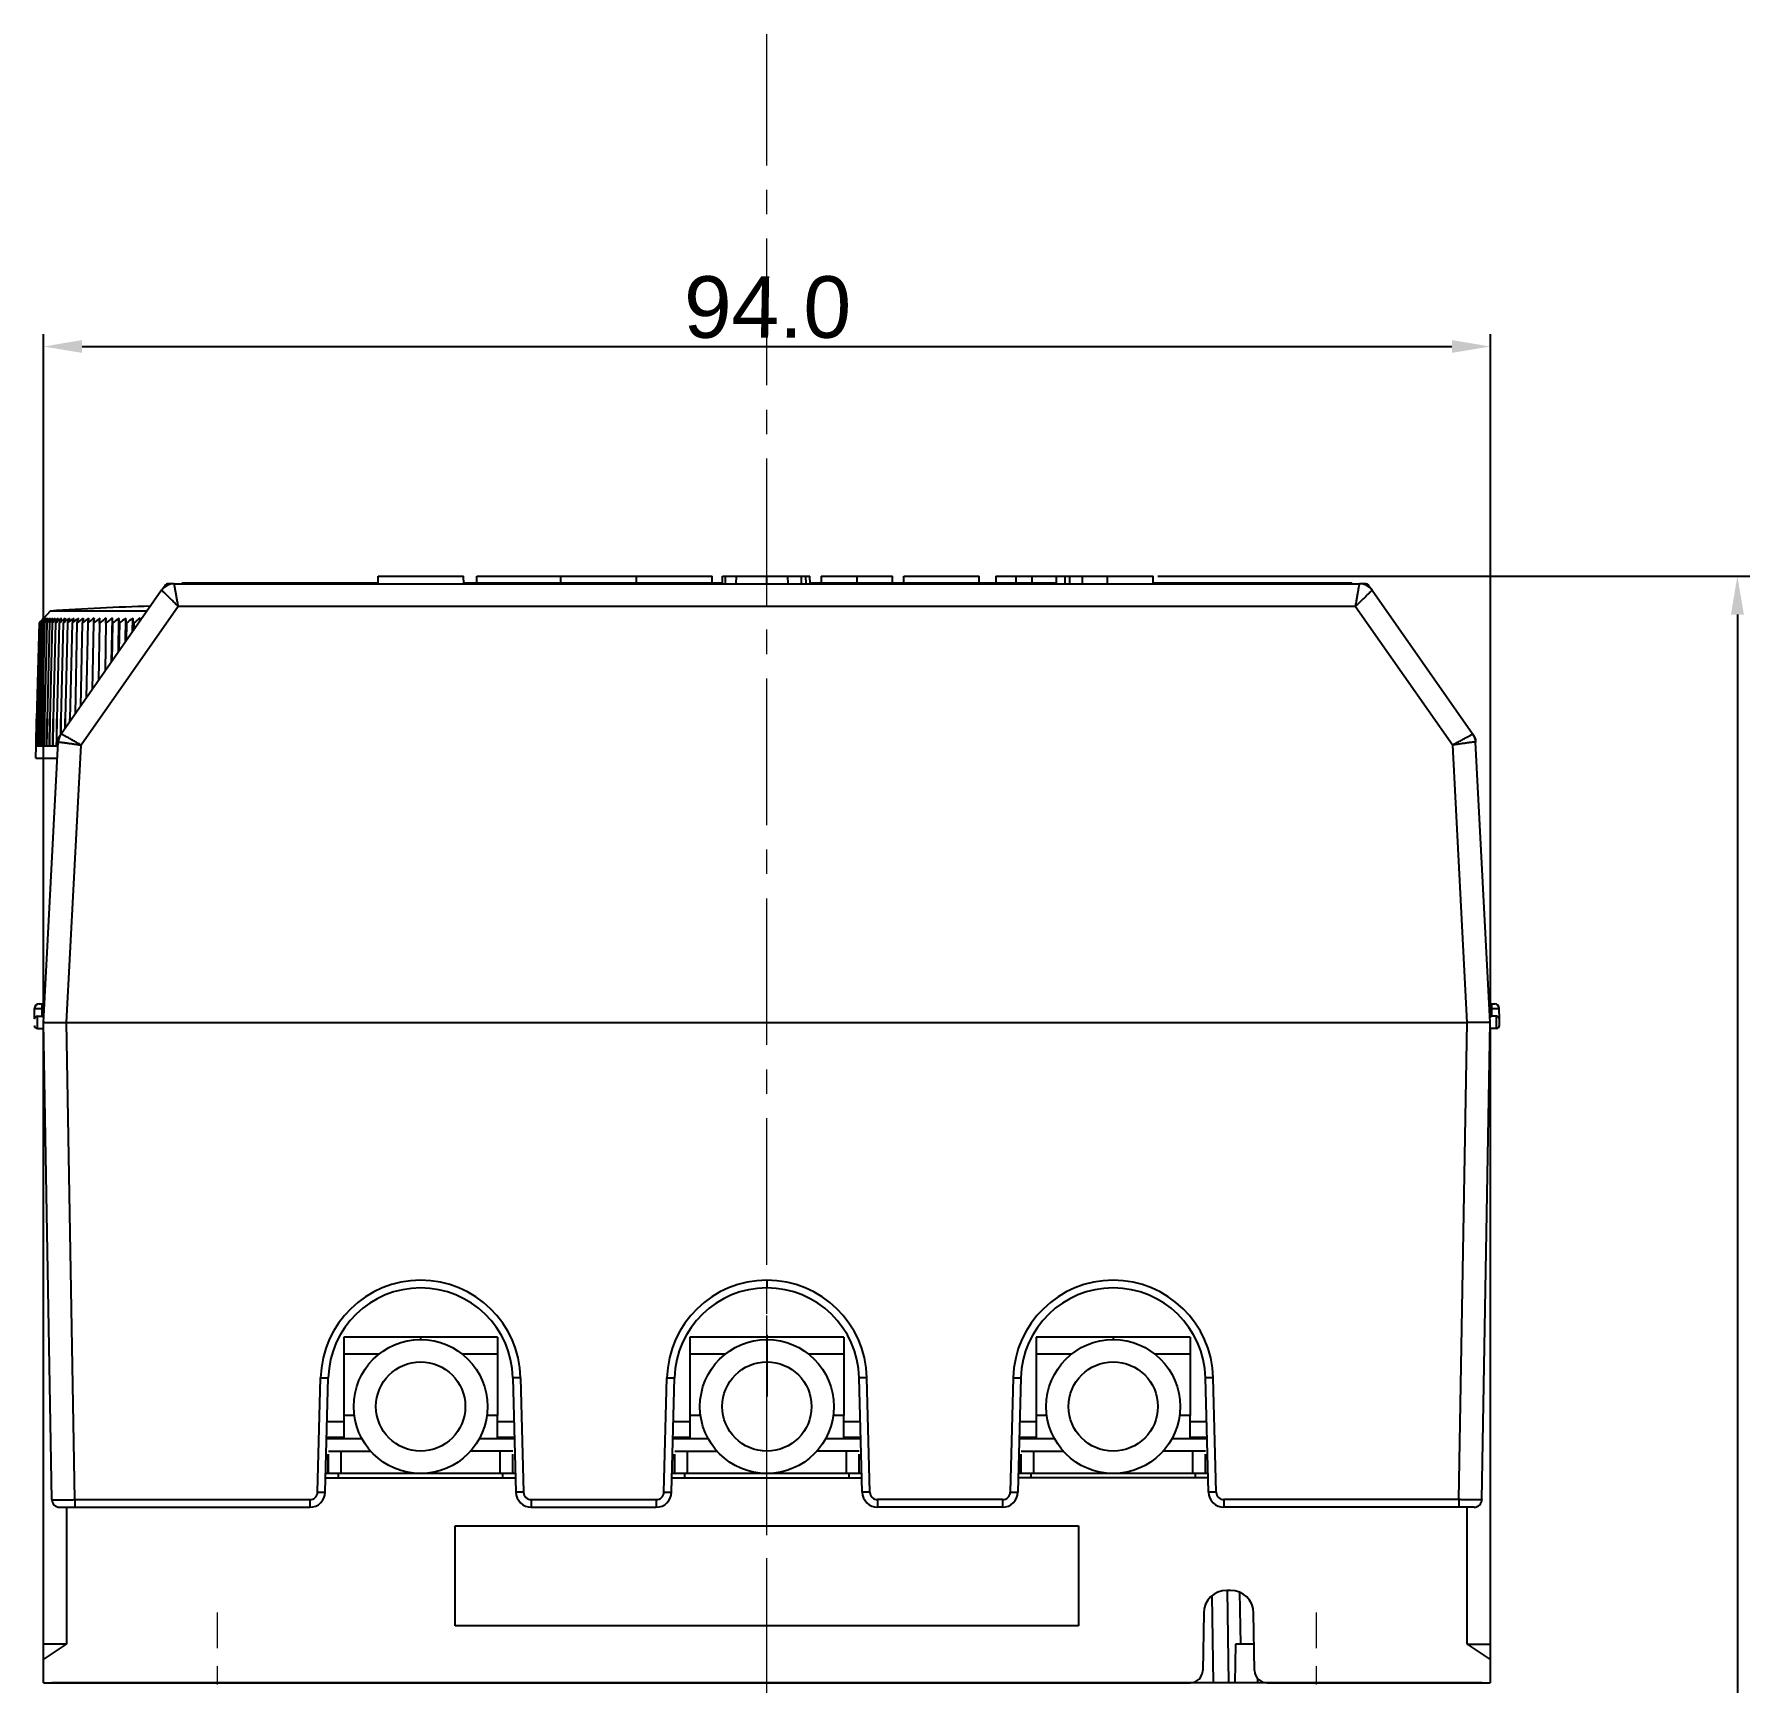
# Model space of a CAD drawing. Header units: millimetres. Extents: x 509 to 5579, y -1329 to 587.
# Drawn here: x 2034.8 to 2146.3, y -1100.9 to -993.8 of the extents above; entities that cross this region are included whole.
import ezdxf

# ---------------------------------------------------------------- set-up
doc = ezdxf.new("R2010")
doc.units = ezdxf.units.MM
doc.header["$PDMODE"] = 3
doc.header["$PDSIZE"] = 1
doc.linetypes.add('CENTER', pattern=[17.8, 10.75, -2.35, 2.35, -2.35])
doc.linetypes.add('CENTER2', pattern=[28.575, 19.05, -3.175, 3.175, -3.175])
doc.layers.get('0').update_dxf_attribs({"linetype": 'CONTINUOUS'})
doc.layers.get('Defpoints').update_dxf_attribs({"linetype": 'CONTINUOUS'})
doc.layers.add('3', color=112, linetype='CENTER', lineweight=15)
doc.layers.add('Dim', color=1, linetype='CONTINUOUS')
doc.styles.add('OMI-1', font='arial.ttf', dxfattribs={"oblique": 1})
doc.dimstyles.new('1', dxfattribs={"dimtxt": 4, "dimasz": 2.5, "dimexe": 0.8, "dimexo": 0.3, "dimgap": 0.5, "dimtad": 1, "dimtoh": 1, "dimdec": 1, "dimzin": 0, "dimdsep": 46, "dimtxsty": 'OMI-1', "dimcen": 0, "dimclrd": 256, "dimclre": 256, "dimclrt": 256, "dimadec": 0, "dimazin": 0, "dimtfac": 0.8, "dimtdec": 1, "dimtix": 1, "dimtmove": 0, "dimatfit": 3, "dimfxl": 1, "dimtolj": 1, "dimtzin": 0, "dimarcsym": 0})

# ---------------------------------------------------------------- blocks, each defined once
blk = doc.blocks.new('*D4322')
at = {"layer": 'Defpoints', "color": 0}
for p in [(2129.44, -1014.13), (2035.44, -1058.04), (2129.44, -1058.04)]:
    blk.add_point(p, dxfattribs=at)
at = {"layer": 'Dim', "lineweight": -2}
for p, q in [((2035.44, -1057.74), (2035.44, -1013.33)), ((2037.94, -1014.13), (2126.94, -1014.13)), ((2129.44, -1057.74), (2129.44, -1013.33))]:
    blk.add_line(p, q, dxfattribs=at)
at = {"layer": 'Dim'}
for points in [[(2037.94, -1013.71), (2037.94, -1014.54), (2035.44, -1014.13)], [(2126.94, -1014.54), (2126.94, -1013.71), (2129.44, -1014.13)]]:
    blk.add_solid(points, dxfattribs=at)
at = {"layer": 'Dim', "insert": (2082.44, -1011.59), "char_height": 4, "attachment_point": 5, "style": 'OMI-1'}
blk.add_mtext('\\A1;94.0', dxfattribs=at)
blk = doc.blocks.new('*D4323')
at = {"layer": 'Defpoints', "color": 0}
for p in [(2107.53, -1029.04), (2121.94, -1189.64), (2145.49, -1189.64)]:
    blk.add_point(p, dxfattribs=at)
at = {"layer": 'Dim', "lineweight": -2}
for p, q in [((2107.83, -1029.04), (2146.29, -1029.04)), ((2145.49, -1031.54), (2145.49, -1187.14)), ((2122.24, -1189.64), (2146.29, -1189.64))]:
    blk.add_line(p, q, dxfattribs=at)
at = {"layer": 'Dim'}
for points in [[(2145.91, -1031.54), (2145.07, -1031.54), (2145.49, -1029.04)], [(2145.07, -1187.14), (2145.91, -1187.14), (2145.49, -1189.64)]]:
    blk.add_solid(points, dxfattribs=at)
at = {"layer": 'Dim', "insert": (2142.95, -1109.34), "char_height": 4, "attachment_point": 5, "rotation": 90, "style": 'OMI-1'}
blk.add_mtext('\\A1;160.6', dxfattribs=at)

msp = doc.modelspace()

# ---------------------------------------------------------------- linework, layer by layer
at = {"color": 7, "linetype": 'Continuous'}
for p, q in [((2043.109, -1029.964), (2043.318, -1029.666)), ((2043.928, -1029.538), (2043.563, -1029.538)), ((2043.928, -1029.538), (2120.943, -1029.538)), ((2044.436, -1029.538), (2044.436, -1029.488)), ((2044.436, -1029.488), (2057.173, -1029.488)), ((2057.173, -1029.538), (2057.182, -1029.038)), ((2057.182, -1029.038), (2062.727, -1029.038)), ((2062.736, -1029.538), (2062.727, -1029.038)), ((2062.736, -1029.488), (2079.544, -1029.488)), ((2063.596, -1029.488), (2063.596, -1029.038)), ((2063.596, -1029.038), (2078.876, -1029.038)), ((2069.035, -1029.488), (2069.035, -1029.038)), ((2073.956, -1029.488), (2073.956, -1029.038)), ((2078.876, -1029.488), (2078.876, -1029.038)), ((2079.544, -1029.538), (2079.553, -1029.038)), ((2079.553, -1029.038), (2085.226, -1029.038)), ((2079.744, -1029.538), (2079.753, -1029.038)), ((2080.448, -1029.538), (2080.453, -1029.038)), ((2082.428, -1029.538), (2082.428, -1029.038)), ((2083.808, -1029.538), (2083.804, -1029.038)), ((2084.682, -1029.538), (2084.674, -1029.038)), ((2084.982, -1029.538), (2084.974, -1029.038)), ((2085.236, -1029.538), (2085.226, -1029.038)), ((2085.236, -1029.488), (2101.242, -1029.488)), ((2085.952, -1029.038), (2085.952, -1029.488)), ((2085.953, -1029.038), (2090.596, -1029.038)), ((2088.296, -1029.488), (2088.296, -1029.038)), ((2090.596, -1029.488), (2090.596, -1029.038)), ((2091.336, -1029.488), (2091.336, -1029.038)), ((2091.336, -1029.038), (2096.226, -1029.038)), ((2096.226, -1029.488), (2096.226, -1029.038)), ((2097.318, -1029.038), (2097.318, -1029.488)), ((2097.319, -1029.038), (2101.258, -1029.038)), ((2098.621, -1029.488), (2098.621, -1029.038)), ((2099.68, -1029.488), (2099.68, -1029.038)), ((2101.242, -1029.538), (2101.258, -1029.038)), ((2101.258, -1029.038), (2107.527, -1029.038)), ((2101.81, -1029.538), (2101.819, -1029.038)), ((2102.119, -1029.538), (2102.126, -1029.038)), ((2102.933, -1029.538), (2102.936, -1029.038)), ((2104.561, -1029.538), (2104.561, -1029.038)), ((2107.536, -1029.538), (2107.527, -1029.038)), ((2107.536, -1029.488), (2120.436, -1029.488)), ((2120.436, -1029.538), (2120.436, -1029.488)), ((2121.308, -1029.538), (2120.943, -1029.538)), ((2121.554, -1029.666), (2121.763, -1029.964)), ((2043.109, -1029.964), (2036.57, -1039.303)), ((2121.763, -1029.964), (2128.302, -1039.303)), ((2035.211, -1032.023), (2035.141, -1032.096)), ((2035.238, -1032.023), (2035.165, -1032.096)), ((2035.3, -1032.012), (2035.214, -1032.096)), ((2035.364, -1032.023), (2035.286, -1032.096)), ((2035.462, -1032.023), (2035.383, -1032.096)), ((2035.41, -1032.06), (2035.438, -1032.023)), ((2035.454, -1031.772), (2035.419, -1031.807)), ((2035.422, -1031.807), (2035.454, -1031.772)), ((2035.87, -1031.315), (2035.447, -1031.766)), ((2035.489, -1031.772), (2035.454, -1031.807)), ((2035.459, -1031.807), (2035.489, -1031.772)), ((2035.491, -1031.843), (2035.548, -1031.772)), ((2035.584, -1032.023), (2035.503, -1032.096)), ((2035.552, -1032.028), (2035.555, -1032.023)), ((2035.576, -1031.843), (2035.631, -1031.772)), ((2035.741, -1032.013), (2035.646, -1032.096)), ((2035.685, -1031.843), (2035.737, -1031.772)), ((2035.923, -1032.002), (2035.813, -1032.096)), ((2035.818, -1031.843), (2035.866, -1031.772)), ((2042.163, -1031.315), (2035.87, -1031.315)), ((2035.973, -1031.843), (2036.018, -1031.772)), ((2044.188, -1031.011), (2037.881, -1040.019)), ((2039.078, -1032.096), (2039.099, -1031.772)), ((2039.491, -1032.096), (2039.495, -1031.772)), ((2039.859, -1034.604), (2039.907, -1031.772)), ((2039.92, -1032.096), (2039.907, -1031.772)), ((2040.299, -1033.976), (2040.334, -1031.772)), ((2040.754, -1033.327), (2040.777, -1031.772)), ((2041.222, -1032.658), (2041.235, -1031.772)), ((2041.703, -1031.972), (2041.705, -1031.772)), ((2120.683, -1031.011), (2044.188, -1031.011)), ((2120.683, -1031.011), (2126.991, -1040.019)), ((2035.141, -1032.096), (2034.983, -1038.318)), ((2035.165, -1032.096), (2035.008, -1038.318)), ((2035.214, -1032.096), (2035.057, -1038.318)), ((2035.286, -1032.096), (2035.13, -1038.318)), ((2035.383, -1032.096), (2035.227, -1038.318)), ((2035.503, -1032.096), (2035.349, -1038.318)), ((2035.646, -1032.096), (2035.494, -1038.318)), ((2035.813, -1032.096), (2035.663, -1038.318)), ((2036.004, -1032.096), (2035.855, -1038.318)), ((2036.216, -1032.096), (2036.071, -1038.318)), ((2036.451, -1032.096), (2036.308, -1038.318)), ((2036.708, -1032.096), (2036.568, -1038.318)), ((2036.987, -1032.096), (2036.85, -1038.318)), ((2037.286, -1032.096), (2037.153, -1038.318)), ((2037.606, -1032.096), (2037.483, -1037.998)), ((2037.946, -1032.096), (2037.836, -1037.493)), ((2038.304, -1032.096), (2038.209, -1036.961)), ((2038.682, -1032.096), (2038.601, -1036.402)), ((2039.078, -1032.096), (2039.01, -1035.817)), ((2039.491, -1032.096), (2039.437, -1035.208)), ((2039.92, -1032.096), (2039.879, -1034.576)), ((2040.365, -1032.096), (2040.337, -1033.923)), ((2040.826, -1032.096), (2040.808, -1033.249)), ((2041.3, -1032.096), (2041.294, -1032.556)), ((2034.983, -1038.318), (2034.952, -1040.078)), ((2034.953, -1040.078), (2034.983, -1038.318)), ((2035.008, -1038.318), (2034.976, -1040.078)), ((2034.978, -1040.078), (2035.008, -1038.318)), ((2035.057, -1038.318), (2035.025, -1040.078)), ((2035.028, -1040.078), (2035.057, -1038.318)), ((2035.13, -1038.318), (2035.098, -1040.078)), ((2035.101, -1040.078), (2035.13, -1038.318)), ((2035.227, -1038.318), (2035.195, -1040.078)), ((2035.2, -1040.078), (2035.227, -1038.318)), ((2035.349, -1038.318), (2035.316, -1040.078)), ((2035.322, -1040.078), (2035.349, -1038.318)), ((2035.494, -1038.318), (2035.461, -1040.078)), ((2035.468, -1040.078), (2035.494, -1038.318)), ((2035.663, -1038.318), (2035.63, -1040.078)), ((2035.638, -1040.078), (2035.663, -1038.318)), ((2035.855, -1038.318), (2035.822, -1040.078)), ((2035.831, -1040.078), (2035.855, -1038.318)), ((2036.071, -1038.318), (2036.037, -1040.078)), ((2036.047, -1040.078), (2036.071, -1038.318)), ((2036.308, -1038.318), (2036.284, -1039.621)), ((2036.292, -1039.622), (2036.308, -1038.318)), ((2036.568, -1038.318), (2036.55, -1039.302)), ((2036.557, -1039.303), (2036.568, -1038.318)), ((2036.85, -1038.318), (2036.839, -1038.919)), ((2036.843, -1038.912), (2036.85, -1038.318)), ((2037.153, -1038.318), (2037.15, -1038.474)), ((2037.151, -1038.472), (2037.153, -1038.318)), ((2035.436, -1058.038), (2036.39, -1039.824)), ((2036.286, -1040.078), (2036.292, -1039.622)), ((2036.39, -1039.824), (2036.401, -1039.624)), ((2036.454, -1039.467), (2036.57, -1039.303)), ((2128.302, -1039.303), (2128.417, -1039.467)), ((2128.471, -1039.624), (2128.481, -1039.824)), ((2129.436, -1058.038), (2128.481, -1039.824)), ((2034.936, -1040.878), (2034.95, -1040.078)), ((2034.936, -1040.878), (2036.335, -1040.878)), ((2034.953, -1040.078), (2034.976, -1040.078)), ((2034.978, -1040.078), (2035.018, -1040.078)), ((2035.028, -1040.078), (2035.098, -1040.078)), ((2035.101, -1040.078), (2035.195, -1040.078)), ((2035.2, -1040.078), (2035.316, -1040.078)), ((2035.322, -1040.078), (2035.461, -1040.078)), ((2035.468, -1040.078), (2035.63, -1040.078)), ((2035.638, -1040.078), (2035.822, -1040.078)), ((2035.831, -1040.078), (2036.037, -1040.078)), ((2036.047, -1040.078), (2036.275, -1040.078)), ((2036.286, -1040.078), (2036.377, -1040.078)), ((2036.936, -1058.038), (2037.881, -1040.019)), ((2127.935, -1058.038), (2126.991, -1040.019)), ((2034.84, -1057.799), (2034.851, -1057.132)), ((2034.851, -1057.132), (2035.483, -1057.132)), ((2035.036, -1058.438), (2035.036, -1057.638)), ((2035.036, -1057.638), (2035.457, -1057.638)), ((2035.151, -1056.838), (2035.498, -1056.838)), ((2035.336, -1057.638), (2035.336, -1056.838)), ((2129.373, -1056.838), (2129.72, -1056.838)), ((2129.388, -1057.132), (2130.02, -1057.132)), ((2129.836, -1057.638), (2129.415, -1057.638)), ((2129.536, -1057.638), (2129.536, -1056.838)), ((2129.836, -1058.438), (2129.836, -1057.638)), ((2130.031, -1057.799), (2130.02, -1057.132)), ((2035.036, -1058.438), (2035.443, -1058.438)), ((2035.977, -1089.046), (2035.436, -1058.038)), ((2035.436, -1100.938), (2035.436, -1058.438)), ((2036.935, -1058.038), (2127.936, -1058.038)), ((2037.477, -1089.046), (2036.935, -1058.038)), ((2127.395, -1089.046), (2127.936, -1058.038)), ((2128.894, -1089.046), (2129.436, -1058.038)), ((2129.836, -1058.438), (2129.429, -1058.438)), ((2129.436, -1058.438), (2129.436, -1100.938)), ((2130.036, -1058.238), (2130.036, -1057.838)), ((2082.436, -1074.796), (2082.436, -1075.288)), ((2082.436, -1074.796), (2082.436, -1075.288)), ((2054.936, -1078.489), (2054.936, -1085.089)), ((2064.936, -1078.489), (2054.936, -1078.489)), ((2059.936, -1078.489), (2059.936, -1078.646)), ((2064.936, -1078.489), (2064.936, -1083.589)), ((2077.436, -1078.489), (2077.436, -1085.089)), ((2087.436, -1078.489), (2077.436, -1078.489)), ((2082.436, -1078.338), (2082.436, -1082.338)), ((2082.436, -1078.489), (2082.436, -1078.646)), ((2087.436, -1078.489), (2087.436, -1083.589)), ((2109.936, -1078.489), (2099.936, -1078.489)), ((2099.936, -1078.489), (2099.936, -1085.089)), ((2104.936, -1078.489), (2104.936, -1078.646)), ((2109.936, -1078.489), (2109.936, -1083.589)), ((2057.235, -1079.589), (2054.936, -1079.589)), ((2064.936, -1079.589), (2062.636, -1079.589)), ((2079.735, -1079.589), (2077.436, -1079.589)), ((2087.436, -1079.589), (2085.136, -1079.589)), ((2102.235, -1079.589), (2099.936, -1079.589)), ((2109.936, -1079.589), (2107.636, -1079.589)), ((2053.243, -1088.559), (2053.438, -1081.126)), ((2053.743, -1088.564), (2053.938, -1081.131)), ((2065.933, -1081.131), (2066.128, -1088.564)), ((2066.433, -1081.126), (2066.628, -1088.559)), ((2075.743, -1088.559), (2075.938, -1081.126)), ((2076.243, -1088.564), (2076.438, -1081.131)), ((2088.628, -1088.564), (2088.433, -1081.131)), ((2089.128, -1088.559), (2088.933, -1081.126)), ((2098.438, -1081.126), (2098.243, -1088.559)), ((2098.938, -1081.131), (2098.743, -1088.564)), ((2111.128, -1088.564), (2110.933, -1081.131)), ((2111.628, -1088.559), (2111.433, -1081.126)), ((2054.936, -1083.989), (2053.863, -1083.989)), ((2055.627, -1083.589), (2054.936, -1083.589)), ((2064.936, -1083.589), (2064.244, -1083.589)), ((2064.915, -1083.589), (2064.915, -1085.089)), ((2066.008, -1083.989), (2064.915, -1083.989)), ((2077.436, -1083.989), (2076.363, -1083.989)), ((2078.127, -1083.589), (2077.436, -1083.589)), ((2087.436, -1083.589), (2086.744, -1083.589)), ((2087.415, -1083.589), (2087.415, -1085.089)), ((2088.508, -1083.989), (2087.415, -1083.989)), ((2099.936, -1083.989), (2098.863, -1083.989)), ((2100.627, -1083.589), (2099.936, -1083.589)), ((2109.936, -1083.589), (2109.244, -1083.589)), ((2109.915, -1083.589), (2109.915, -1085.089)), ((2111.008, -1083.989), (2109.915, -1083.989)), ((2056.126, -1085.089), (2053.834, -1085.089)), ((2053.837, -1084.989), (2054.936, -1084.989)), ((2066.037, -1085.089), (2063.745, -1085.089)), ((2064.915, -1084.989), (2066.035, -1084.989)), ((2078.626, -1085.089), (2076.334, -1085.089)), ((2076.337, -1084.989), (2077.436, -1084.989)), ((2088.537, -1085.089), (2086.245, -1085.089)), ((2087.415, -1084.989), (2088.535, -1084.989)), ((2101.126, -1085.089), (2098.834, -1085.089)), ((2098.837, -1084.989), (2099.936, -1084.989)), ((2111.037, -1085.089), (2108.745, -1085.089)), ((2109.915, -1084.989), (2111.035, -1084.989)), ((2053.936, -1087.346), (2053.936, -1086.089)), ((2053.951, -1085.896), (2056.693, -1085.896)), ((2053.951, -1087.346), (2053.951, -1086.089)), ((2054.771, -1087.346), (2054.771, -1085.896)), ((2065.921, -1085.896), (2063.178, -1085.896)), ((2065.1, -1087.346), (2065.1, -1085.896)), ((2065.921, -1087.346), (2065.921, -1086.089)), ((2065.936, -1087.346), (2065.936, -1086.089)), ((2076.436, -1087.346), (2076.436, -1086.089)), ((2076.451, -1085.896), (2079.193, -1085.896)), ((2076.451, -1087.346), (2076.451, -1086.089)), ((2077.271, -1087.346), (2077.271, -1085.896)), ((2088.421, -1085.896), (2085.678, -1085.896)), ((2087.6, -1087.346), (2087.6, -1085.896)), ((2088.421, -1087.346), (2088.421, -1086.089)), ((2088.436, -1087.346), (2088.436, -1086.089)), ((2098.936, -1087.346), (2098.936, -1086.089)), ((2098.951, -1085.896), (2101.693, -1085.896)), ((2098.951, -1087.346), (2098.951, -1086.089)), ((2099.771, -1087.346), (2099.771, -1085.896)), ((2110.921, -1085.896), (2108.178, -1085.896)), ((2110.1, -1087.346), (2110.1, -1085.896)), ((2110.921, -1087.346), (2110.921, -1086.089)), ((2110.936, -1087.346), (2110.936, -1086.089)), ((2053.767, -1087.638), (2066.104, -1087.638)), ((2066.096, -1087.346), (2053.775, -1087.346)), ((2054.586, -1087.346), (2054.586, -1087.638)), ((2065.286, -1087.638), (2065.286, -1087.346)), ((2076.267, -1087.638), (2088.604, -1087.638)), ((2088.596, -1087.346), (2076.275, -1087.346)), ((2077.086, -1087.346), (2077.086, -1087.638)), ((2087.786, -1087.638), (2087.786, -1087.346)), ((2111.104, -1087.638), (2098.767, -1087.638)), ((2111.096, -1087.346), (2098.775, -1087.346)), ((2099.586, -1087.346), (2099.586, -1087.638)), ((2110.286, -1087.638), (2110.286, -1087.346)), ((2036.477, -1089.538), (2052.743, -1089.538)), ((2036.936, -1089.538), (2036.936, -1098.438)), ((2037.477, -1089.046), (2037.477, -1089.538)), ((2037.477, -1089.046), (2052.743, -1089.046)), ((2052.743, -1089.046), (2052.743, -1089.538)), ((2067.128, -1089.046), (2067.128, -1089.538)), ((2067.128, -1089.046), (2075.243, -1089.046)), ((2067.128, -1089.538), (2075.243, -1089.538)), ((2075.243, -1089.046), (2075.243, -1089.538)), ((2097.743, -1089.046), (2089.628, -1089.046)), ((2089.628, -1089.046), (2089.628, -1089.538)), ((2097.743, -1089.538), (2089.628, -1089.538)), ((2097.743, -1089.046), (2097.743, -1089.538)), ((2127.395, -1089.046), (2112.128, -1089.046)), ((2112.128, -1089.046), (2112.128, -1089.538)), ((2128.394, -1089.538), (2112.128, -1089.538)), ((2127.395, -1089.046), (2127.395, -1089.538)), ((2127.936, -1098.438), (2127.936, -1089.538)), ((2062.186, -1097.238), (2062.186, -1090.738)), ((2062.186, -1090.738), (2102.686, -1090.738)), ((2102.686, -1090.738), (2102.686, -1097.238)), ((2111.337, -1095.299), (2111.436, -1100.938)), ((2112.557, -1094.938), (2112.314, -1094.938)), ((2112.331, -1094.942), (2112.436, -1100.938)), ((2113.141, -1095.057), (2113.2, -1098.438)), ((2110.815, -1096.411), (2110.749, -1100.152)), ((2114.122, -1100.152), (2114.057, -1096.411)), ((2102.686, -1097.238), (2062.186, -1097.238)), ((2035.436, -1099.438), (2036.936, -1098.438)), ((2036.936, -1098.438), (2035.436, -1098.438)), ((2035.444, -1098.438), (2035.436, -1098.438)), ((2035.509, -1098.438), (2035.444, -1098.438)), ((2035.637, -1098.438), (2035.509, -1098.438)), ((2035.932, -1098.438), (2035.637, -1098.438)), ((2036.325, -1098.438), (2035.932, -1098.438)), ((2036.936, -1098.438), (2036.325, -1098.438)), ((2112.871, -1098.438), (2112.828, -1100.938)), ((2114.092, -1098.438), (2112.871, -1098.438)), ((2127.936, -1098.438), (2129.436, -1098.438)), ((2127.936, -1098.438), (2129.436, -1099.438)), ((2127.936, -1098.438), (2128.093, -1098.438)), ((2128.093, -1098.438), (2128.4, -1098.438)), ((2128.4, -1098.438), (2128.686, -1098.438)), ((2128.686, -1098.438), (2129.149, -1098.438)), ((2129.149, -1098.438), (2129.362, -1098.438)), ((2129.362, -1098.438), (2129.427, -1098.438)), ((2129.427, -1098.438), (2129.436, -1098.438)), ((2035.436, -1100.938), (2109.949, -1100.938)), ((2128.905, -1100.938), (2035.966, -1100.938)), ((2114.328, -1100.938), (2114.332, -1100.676)), ((2114.922, -1100.938), (2129.436, -1100.938))]:
    msp.add_line(p, q, dxfattribs=at)
for centre, radius in [((2059.936, -1082.996), 4.35), ((2082.436, -1082.996), 4.35), ((2104.936, -1082.996), 4.35), ((2059.936, -1082.996), 2.9), ((2082.436, -1082.996), 2.9), ((2104.936, -1082.996), 2.9)]:
    msp.add_circle(centre, radius, dxfattribs=at)
for centre, radius, start, end in [((2043.928, -1030.538), 1, 90, 145), ((2043.563, -1029.838), 0.3, 90, 145), ((2120.943, -1030.538), 1, 35, 90), ((2121.308, -1029.838), 0.3, 35, 90), ((2068.017, -1063.469), 45.443, 135.83425, 136.21201), ((2067.995, -1064.556), 46.167, 134.81766, 135.19602), ((2068.541, -1060.128), 43.549, 139.43427, 139.78944), ((2067.807, -1065.387), 46.59, 133.82059, 134.24478), ((2069.207, -1059.246), 43.448, 140.89713, 141.20258), ((2067.958, -1066.479), 47.43, 132.96707, 133.40992), ((2069.782, -1058.179), 43.17, 142.40654, 142.70766), ((2068.102, -1067.48), 48.193, 132.1884, 132.63068), ((2070.544, -1057.141), 43.071, 144.03041, 144.32593), ((2068.285, -1068.44), 48.944, 131.48101, 131.92251), ((2071.97, -1056.435), 43.724, 145.77514, 146.17591), ((2068.458, -1069.3), 49.605, 130.84122, 131.2656), ((2073.27, -1055.474), 44.153, 147.64249, 148.03106), ((2048.936, -1230.888), 200, 91.87643, 93.74561), ((2068.653, -1070.094), 50.222, 130.26604, 130.67061), ((2074.454, -1054.284), 44.393, 149.52881, 150.01316), ((2070.426, -1072.67), 53.209, 130.13623, 130.31131), ((2068.874, -1070.827), 50.799, 129.75266, 130.13782), ((2069.648, -1072.137), 52.162, 129.30102, 129.86), ((2076.575, -1053.446), 45.658, 151.65962, 152.12093), ((2069.956, -1072.796), 52.717, 128.90408, 129.46187), ((2079.331, -1052.68), 47.565, 153.92315, 154.35719), ((2070.28, -1073.378), 53.209, 128.5622, 129.11892), ((2082.962, -1051.996), 50.353, 156.3189, 156.72116), ((2070.615, -1073.878), 53.634, 128.27368, 128.82948), ((2087.844, -1051.405), 54.399, 158.84412, 159.20986), ((2070.961, -1074.292), 53.986, 128.03711, 128.59217), ((2094.61, -1050.924), 60.337, 161.49341, 161.8178), ((2071.315, -1074.618), 54.263, 127.85135, 128.40586), ((2104.408, -1050.576), 69.311, 164.25842, 164.53671), ((2071.676, -1074.853), 54.46, 127.71547, 128.26966), ((2119.562, -1050.407), 83.645, 167.12759, 167.35532), ((2072.042, -1074.995), 54.576, 127.62883, 128.18291), ((2145.598, -1050.515), 108.863, 170.08618, 170.25938), ((2072.412, -1075.044), 54.609, 127.59099, 128.1452), ((2199.671, -1051.202), 162.119, 173.11641, 173.23182), ((2072.785, -1074.998), 54.56, 127.60177, 128.15635), ((2073.161, -1074.858), 54.427, 127.66124, 128.21642), ((2073.539, -1074.626), 54.212, 127.76966, 128.3257), ((1895.261, -1045.794), 145.749, 5.39281, 5.52085), ((2073.918, -1074.301), 53.917, 127.92758, 128.48469), ((1941.103, -1046.805), 100.802, 8.39014, 8.57648), ((2074.3, -1073.888), 53.545, 128.13577, 128.69417), ((1964.346, -1047.512), 78.483, 11.32772, 11.56924), ((2074.683, -1073.387), 53.098, 128.39523, 128.95513), ((1980.417, -1047.602), 63.3, 14.34849, 14.48251), ((2037.389, -1039.876), 1, 145, 177), ((2036.7, -1039.639), 0.3, 145, 177), ((2127.482, -1039.876), 1, 3, 35), ((2128.171, -1039.639), 0.3, 3, 35), ((2035.036, -1057.838), 0.2, 90, 180), ((2035.151, -1057.138), 0.3, 90, 179), ((2129.72, -1057.138), 0.3, 1, 90), ((2129.836, -1057.838), 0.2, 0, 90), ((2035.036, -1058.238), 0.2, 180, 270), ((2129.836, -1058.238), 0.2, 270, 0), ((2059.936, -1081.296), 6.5, 1.50012, 178.49988), ((2059.936, -1081.288), 6, 1.5, 178.5), ((2082.436, -1081.296), 6.5, 1.50015, 178.49985), ((2082.436, -1081.288), 6, 1.5, 178.5), ((2104.936, -1081.296), 6.5, 1.50012, 178.49988), ((2104.936, -1081.288), 6, 1.5, 178.5), ((2052.743, -1088.546), 0.5, 270.00014, 358.49977), ((2052.743, -1088.538), 1, 270, 358.5), ((2067.128, -1088.538), 1, 181.5, 270), ((2067.128, -1088.546), 0.5, 181.5003, 269.99959), ((2075.243, -1088.546), 0.5, 270.00014, 358.49977), ((2075.243, -1088.538), 1, 270, 358.5), ((2089.628, -1088.538), 1, 181.5, 270), ((2089.628, -1088.546), 0.5, 181.50023, 269.99986), ((2097.743, -1088.546), 0.5, 270.00041, 358.4997), ((2097.743, -1088.538), 1, 270, 358.5), ((2112.128, -1088.538), 1, 181.5, 270), ((2112.128, -1088.546), 0.5, 181.50023, 269.99986), ((2036.477, -1089.038), 0.5, 181, 270), ((2128.394, -1089.038), 0.5, 270, 359), ((2112.314, -1096.438), 1.5, 90, 179), ((2112.557, -1096.438), 1.5, 1, 90), ((2109.949, -1100.138), 0.8, 270, 359), ((2114.922, -1100.138), 0.8, 181, 270)]:
    msp.add_arc(centre, radius, start, end, dxfattribs=at)
for points, knots in [([(2044.188, -1031.011), (2044.171, -1030.916), (2044.139, -1030.728), (2044.092, -1030.456), (2044.047, -1030.205), (2044.014, -1030.014), (2043.99, -1029.878), (2043.974, -1029.792), (2043.961, -1029.717), (2043.95, -1029.655), (2043.942, -1029.612), (2043.937, -1029.583), (2043.934, -1029.567), (2043.931, -1029.555), (2043.93, -1029.545), (2043.928, -1029.541), (2043.928, -1029.538), (2043.928, -1029.538)], [0, 0, 0, 0, 0.1944771, 0.3814602, 0.553828, 0.7053152, 0.77135, 0.8300352, 0.8807727, 0.9230297, 0.9563957, 0.9696206, 0.9804847, 0.98897, 0.9950607, 0.9987415, 1, 1, 1, 1]), ([(2120.683, -1031.011), (2120.7, -1030.916), (2120.732, -1030.728), (2120.78, -1030.456), (2120.824, -1030.205), (2120.857, -1030.014), (2120.881, -1029.878), (2120.897, -1029.792), (2120.91, -1029.717), (2120.921, -1029.655), (2120.929, -1029.612), (2120.934, -1029.583), (2120.937, -1029.567), (2120.94, -1029.555), (2120.941, -1029.545), (2120.943, -1029.541), (2120.943, -1029.538), (2120.943, -1029.538)], [0, 0, 0, 0, 0.1944771, 0.3814602, 0.553828, 0.7053152, 0.77135, 0.8300352, 0.8807727, 0.9230297, 0.9563957, 0.9696206, 0.9804847, 0.98897, 0.9950607, 0.9987415, 1, 1, 1, 1]), ([(2043.109, -1029.964), (2043.109, -1029.964), (2043.112, -1029.966), (2043.116, -1029.968), (2043.123, -1029.974), (2043.137, -1029.987), (2043.162, -1030.009), (2043.198, -1030.043), (2043.244, -1030.086), (2043.299, -1030.139), (2043.363, -1030.2), (2043.462, -1030.296), (2043.602, -1030.433), (2043.785, -1030.613), (2043.983, -1030.808), (2044.119, -1030.942), (2044.188, -1031.011)], [0, 0, 0, 0, 0.0012779, 0.0048932, 0.0109106, 0.0193255, 0.0432937, 0.0765717, 0.1187758, 0.1694957, 0.2281957, 0.294273, 0.4459012, 0.6184273, 0.8055249, 1, 1, 1, 1]), ([(2121.763, -1029.964), (2121.762, -1029.964), (2121.759, -1029.966), (2121.756, -1029.968), (2121.748, -1029.974), (2121.734, -1029.987), (2121.709, -1030.009), (2121.673, -1030.043), (2121.627, -1030.086), (2121.572, -1030.139), (2121.508, -1030.2), (2121.409, -1030.296), (2121.269, -1030.433), (2121.086, -1030.613), (2120.888, -1030.808), (2120.752, -1030.942), (2120.683, -1031.011)], [0, 0, 0, 0, 0.0012779, 0.0048932, 0.0109106, 0.0193255, 0.0432937, 0.0765717, 0.1187758, 0.1694957, 0.2281957, 0.294273, 0.4459012, 0.6184273, 0.8055249, 1, 1, 1, 1]), ([(2036.39, -1039.824), (2036.39, -1039.823), (2036.394, -1039.823), (2036.398, -1039.822), (2036.408, -1039.823), (2036.427, -1039.824), (2036.46, -1039.826), (2036.509, -1039.831), (2036.571, -1039.838), (2036.647, -1039.847), (2036.734, -1039.858), (2036.871, -1039.876), (2037.065, -1039.902), (2037.319, -1039.938), (2037.594, -1039.977), (2037.784, -1040.005), (2037.881, -1040.019)], [0, 0, 0, 0, 0.0014235, 0.0050797, 0.0110979, 0.0194861, 0.0433382, 0.076444, 0.1184463, 0.1689605, 0.2274794, 0.2934208, 0.4449827, 0.6177211, 0.8051984, 1, 1, 1, 1]), ([(2037.881, -1040.019), (2037.796, -1039.972), (2037.63, -1039.878), (2037.389, -1039.743), (2037.167, -1039.619), (2036.997, -1039.525), (2036.876, -1039.46), (2036.799, -1039.418), (2036.733, -1039.383), (2036.677, -1039.354), (2036.634, -1039.331), (2036.604, -1039.316), (2036.587, -1039.308), (2036.578, -1039.305), (2036.573, -1039.303), (2036.57, -1039.302), (2036.57, -1039.303)], [0, 0, 0, 0, 0.1947787, 0.3820873, 0.554605, 0.705972, 0.7718509, 0.8303413, 0.8808671, 0.9229262, 0.9561376, 0.9801467, 0.9886311, 0.9947542, 0.9985167, 1, 1, 1, 1]), ([(2126.991, -1040.019), (2127.075, -1039.972), (2127.241, -1039.878), (2127.482, -1039.743), (2127.704, -1039.619), (2127.874, -1039.525), (2127.995, -1039.46), (2128.072, -1039.418), (2128.138, -1039.383), (2128.194, -1039.354), (2128.238, -1039.331), (2128.267, -1039.316), (2128.284, -1039.308), (2128.293, -1039.305), (2128.298, -1039.303), (2128.301, -1039.302), (2128.302, -1039.303)], [0, 0, 0, 0, 0.1947787, 0.3820873, 0.554605, 0.705972, 0.7718509, 0.8303413, 0.8808671, 0.9229262, 0.9561376, 0.9801467, 0.9886311, 0.9947542, 0.9985167, 1, 1, 1, 1]), ([(2128.481, -1039.824), (2128.481, -1039.823), (2128.478, -1039.823), (2128.473, -1039.822), (2128.463, -1039.823), (2128.444, -1039.824), (2128.412, -1039.826), (2128.362, -1039.831), (2128.3, -1039.838), (2128.224, -1039.847), (2128.137, -1039.858), (2128, -1039.876), (2127.806, -1039.902), (2127.552, -1039.938), (2127.277, -1039.977), (2127.087, -1040.005), (2126.991, -1040.019)], [0, 0, 0, 0, 0.0014235, 0.0050797, 0.0110979, 0.0194861, 0.0433382, 0.076444, 0.1184463, 0.1689605, 0.2274794, 0.2934208, 0.4449827, 0.6177211, 0.8051984, 1, 1, 1, 1]), ([(2035.436, -1058.038), (2035.445, -1058.037), (2035.483, -1058.034), (2035.568, -1058.036), (2035.704, -1058.035), (2035.889, -1058.037), (2036.113, -1058.038), (2036.369, -1058.04), (2036.647, -1058.04), (2036.839, -1058.038), (2036.936, -1058.038)], [0, 0, 0, 0, 0.019295, 0.0761511, 0.1684878, 0.2927992, 0.4443424, 0.6172322, 0.8049637, 1, 1, 1, 1]), ([(2129.436, -1058.038), (2129.426, -1058.037), (2129.388, -1058.034), (2129.304, -1058.036), (2129.167, -1058.035), (2128.983, -1058.037), (2128.758, -1058.038), (2128.502, -1058.04), (2128.224, -1058.04), (2128.032, -1058.038), (2127.935, -1058.038)], [0, 0, 0, 0, 0.019295, 0.0761511, 0.1684878, 0.2927992, 0.4443424, 0.6172322, 0.8049637, 1, 1, 1, 1]), ([(2053.438, -1081.126), (2053.47, -1081.127), (2053.534, -1081.129), (2053.626, -1081.131), (2053.712, -1081.132), (2053.787, -1081.133), (2053.841, -1081.133), (2053.877, -1081.133), (2053.898, -1081.133), (2053.914, -1081.132), (2053.927, -1081.132), (2053.933, -1081.131), (2053.938, -1081.131), (2053.938, -1081.131)], [0, 0, 0, 0, 0.1945967, 0.3824948, 0.5553556, 0.7067427, 0.8309696, 0.8814463, 0.9234464, 0.9564929, 0.980352, 0.9948647, 1, 1, 1, 1]), ([(2066.433, -1081.126), (2066.401, -1081.127), (2066.337, -1081.129), (2066.245, -1081.131), (2066.159, -1081.132), (2066.085, -1081.133), (2066.03, -1081.133), (2065.994, -1081.133), (2065.973, -1081.133), (2065.957, -1081.132), (2065.944, -1081.132), (2065.938, -1081.131), (2065.934, -1081.131), (2065.933, -1081.131)], [0, 0, 0, 0, 0.1945967, 0.3824947, 0.5553554, 0.7067425, 0.8309695, 0.8814462, 0.9234464, 0.9564929, 0.980352, 0.9948647, 1, 1, 1, 1]), ([(2075.938, -1081.126), (2075.97, -1081.127), (2076.034, -1081.129), (2076.126, -1081.131), (2076.212, -1081.132), (2076.287, -1081.133), (2076.341, -1081.133), (2076.377, -1081.133), (2076.398, -1081.133), (2076.414, -1081.132), (2076.427, -1081.132), (2076.433, -1081.131), (2076.438, -1081.131), (2076.438, -1081.131)], [0, 0, 0, 0, 0.1945967, 0.3824947, 0.5553554, 0.7067426, 0.8309695, 0.8814462, 0.9234464, 0.9564929, 0.980352, 0.9948647, 1, 1, 1, 1]), ([(2088.933, -1081.126), (2088.901, -1081.127), (2088.837, -1081.129), (2088.745, -1081.131), (2088.659, -1081.132), (2088.585, -1081.133), (2088.53, -1081.133), (2088.494, -1081.133), (2088.473, -1081.133), (2088.457, -1081.132), (2088.444, -1081.132), (2088.438, -1081.131), (2088.434, -1081.131), (2088.433, -1081.131)], [0, 0, 0, 0, 0.1945967, 0.3824947, 0.5553554, 0.7067426, 0.8309695, 0.8814462, 0.9234464, 0.9564929, 0.980352, 0.9948647, 1, 1, 1, 1]), ([(2098.438, -1081.126), (2098.47, -1081.127), (2098.534, -1081.129), (2098.626, -1081.131), (2098.712, -1081.132), (2098.787, -1081.133), (2098.841, -1081.133), (2098.877, -1081.133), (2098.898, -1081.133), (2098.914, -1081.132), (2098.927, -1081.132), (2098.933, -1081.131), (2098.938, -1081.131), (2098.938, -1081.131)], [0, 0, 0, 0, 0.1945967, 0.3824947, 0.5553554, 0.7067425, 0.8309695, 0.8814462, 0.9234464, 0.9564929, 0.980352, 0.9948647, 1, 1, 1, 1]), ([(2111.433, -1081.126), (2111.401, -1081.127), (2111.337, -1081.129), (2111.245, -1081.131), (2111.159, -1081.132), (2111.085, -1081.133), (2111.03, -1081.133), (2110.994, -1081.133), (2110.973, -1081.133), (2110.957, -1081.132), (2110.944, -1081.132), (2110.938, -1081.131), (2110.934, -1081.131), (2110.933, -1081.131)], [0, 0, 0, 0, 0.1945967, 0.3824948, 0.5553556, 0.7067427, 0.8309696, 0.8814463, 0.9234464, 0.9564929, 0.980352, 0.9948647, 1, 1, 1, 1]), ([(2053.243, -1088.559), (2053.276, -1088.56), (2053.339, -1088.562), (2053.432, -1088.564), (2053.517, -1088.565), (2053.592, -1088.566), (2053.646, -1088.566), (2053.682, -1088.566), (2053.703, -1088.566), (2053.72, -1088.566), (2053.732, -1088.566), (2053.738, -1088.564), (2053.743, -1088.565), (2053.743, -1088.564)], [0, 0, 0, 0, 0.1945967, 0.3824947, 0.5553554, 0.7067425, 0.8309695, 0.8814462, 0.9234464, 0.9564929, 0.980352, 0.9948647, 1, 1, 1, 1]), ([(2066.628, -1088.559), (2066.596, -1088.56), (2066.532, -1088.562), (2066.439, -1088.564), (2066.354, -1088.565), (2066.279, -1088.566), (2066.225, -1088.566), (2066.189, -1088.566), (2066.168, -1088.566), (2066.152, -1088.566), (2066.139, -1088.566), (2066.133, -1088.564), (2066.128, -1088.565), (2066.128, -1088.564)], [0, 0, 0, 0, 0.1945967, 0.3824947, 0.5553554, 0.7067425, 0.8309695, 0.8814462, 0.9234464, 0.9564929, 0.980352, 0.9948647, 1, 1, 1, 1]), ([(2075.743, -1088.559), (2075.776, -1088.56), (2075.839, -1088.562), (2075.932, -1088.564), (2076.017, -1088.565), (2076.092, -1088.566), (2076.146, -1088.566), (2076.182, -1088.566), (2076.203, -1088.566), (2076.22, -1088.566), (2076.232, -1088.566), (2076.238, -1088.564), (2076.243, -1088.565), (2076.243, -1088.564)], [0, 0, 0, 0, 0.1945967, 0.3824947, 0.5553554, 0.7067425, 0.8309695, 0.8814462, 0.9234464, 0.9564929, 0.980352, 0.9948647, 1, 1, 1, 1]), ([(2089.128, -1088.559), (2089.096, -1088.56), (2089.032, -1088.562), (2088.939, -1088.564), (2088.854, -1088.565), (2088.779, -1088.566), (2088.725, -1088.566), (2088.689, -1088.566), (2088.668, -1088.566), (2088.652, -1088.566), (2088.639, -1088.566), (2088.633, -1088.564), (2088.628, -1088.565), (2088.628, -1088.564)], [0, 0, 0, 0, 0.1945967, 0.3824947, 0.5553554, 0.7067425, 0.8309695, 0.8814462, 0.9234464, 0.9564929, 0.980352, 0.9948647, 1, 1, 1, 1]), ([(2098.243, -1088.559), (2098.276, -1088.56), (2098.339, -1088.562), (2098.432, -1088.564), (2098.517, -1088.565), (2098.592, -1088.566), (2098.646, -1088.566), (2098.682, -1088.566), (2098.703, -1088.566), (2098.72, -1088.566), (2098.732, -1088.566), (2098.738, -1088.564), (2098.743, -1088.565), (2098.743, -1088.564)], [0, 0, 0, 0, 0.1945967, 0.3824947, 0.5553554, 0.7067425, 0.8309695, 0.8814462, 0.9234464, 0.9564929, 0.980352, 0.9948647, 1, 1, 1, 1]), ([(2111.628, -1088.559), (2111.596, -1088.56), (2111.532, -1088.562), (2111.439, -1088.564), (2111.354, -1088.565), (2111.279, -1088.566), (2111.225, -1088.566), (2111.189, -1088.566), (2111.168, -1088.566), (2111.152, -1088.566), (2111.139, -1088.566), (2111.133, -1088.564), (2111.128, -1088.565), (2111.128, -1088.564)], [0, 0, 0, 0, 0.1945967, 0.3824947, 0.5553554, 0.7067425, 0.8309695, 0.8814462, 0.9234464, 0.9564929, 0.980352, 0.9948647, 1, 1, 1, 1]), ([(2035.977, -1089.046), (2035.977, -1089.047), (2035.981, -1089.046), (2035.985, -1089.048), (2035.995, -1089.047), (2036.007, -1089.048), (2036.023, -1089.048), (2036.051, -1089.049), (2036.096, -1089.049), (2036.158, -1089.049), (2036.234, -1089.05), (2036.321, -1089.05), (2036.459, -1089.05), (2036.654, -1089.05), (2036.91, -1089.049), (2037.188, -1089.048), (2037.379, -1089.047), (2037.477, -1089.046)], [0, 0, 0, 0, 0.0012464, 0.0048787, 0.0108996, 0.0192972, 0.0300577, 0.0431619, 0.0762472, 0.1182217, 0.1687062, 0.2271845, 0.2931061, 0.4446375, 0.6174333, 0.8049512, 1, 1, 1, 1]), ([(2128.894, -1089.046), (2128.894, -1089.047), (2128.89, -1089.046), (2128.886, -1089.048), (2128.877, -1089.047), (2128.864, -1089.048), (2128.848, -1089.048), (2128.82, -1089.049), (2128.776, -1089.049), (2128.713, -1089.049), (2128.637, -1089.05), (2128.55, -1089.05), (2128.412, -1089.05), (2128.217, -1089.05), (2127.961, -1089.049), (2127.683, -1089.048), (2127.492, -1089.047), (2127.395, -1089.046)], [0, 0, 0, 0, 0.0012464, 0.0048787, 0.0108996, 0.0192972, 0.0300577, 0.0431619, 0.0762472, 0.1182217, 0.1687062, 0.2271845, 0.2931061, 0.4446375, 0.6174333, 0.8049512, 1, 1, 1, 1])]:
    msp.add_open_spline(points, degree=3, knots=knots, dxfattribs=at)
at = {"layer": '3', "linetype": 'CENTER2', "ltscale": 0.5}
msp.add_line((2082.436, -1230.957), (2082.436, -993.844), dxfattribs=at)
at = {"layer": '3', "linetype": 'CENTER', "ltscale": 0.5}
for p, q in [((2082.436, -1091.358), (2082.436, -1071.235)), ((2046.736, -1116.499), (2046.736, -1096.376)), ((2118.136, -1116.499), (2118.136, -1096.376))]:
    msp.add_line(p, q, dxfattribs=at)

# ---------------------------------------------------------------- dimensions: what is measured, and where the dimension line sits
at = {"layer": 'Dim'}
dim = msp.add_linear_dim(base=(2129.436, -1014.128), p1=(2035.436, -1058.038), p2=(2129.436, -1058.038), dimstyle='1', dxfattribs=at)
dim.commit()
dim.dimension.update_dxf_attribs({"geometry": '*D4322', "text_midpoint": (2082.436, -1011.586)})
dim = msp.add_linear_dim(base=(2145.489, -1189.638), p1=(2107.527, -1029.038), p2=(2121.936, -1189.638), angle=90, dimstyle='1', dxfattribs=at)
dim.commit()
dim.dimension.update_dxf_attribs({"geometry": '*D4323', "text_midpoint": (2142.947, -1109.338)})

doc.saveas('drawing.dxf')
